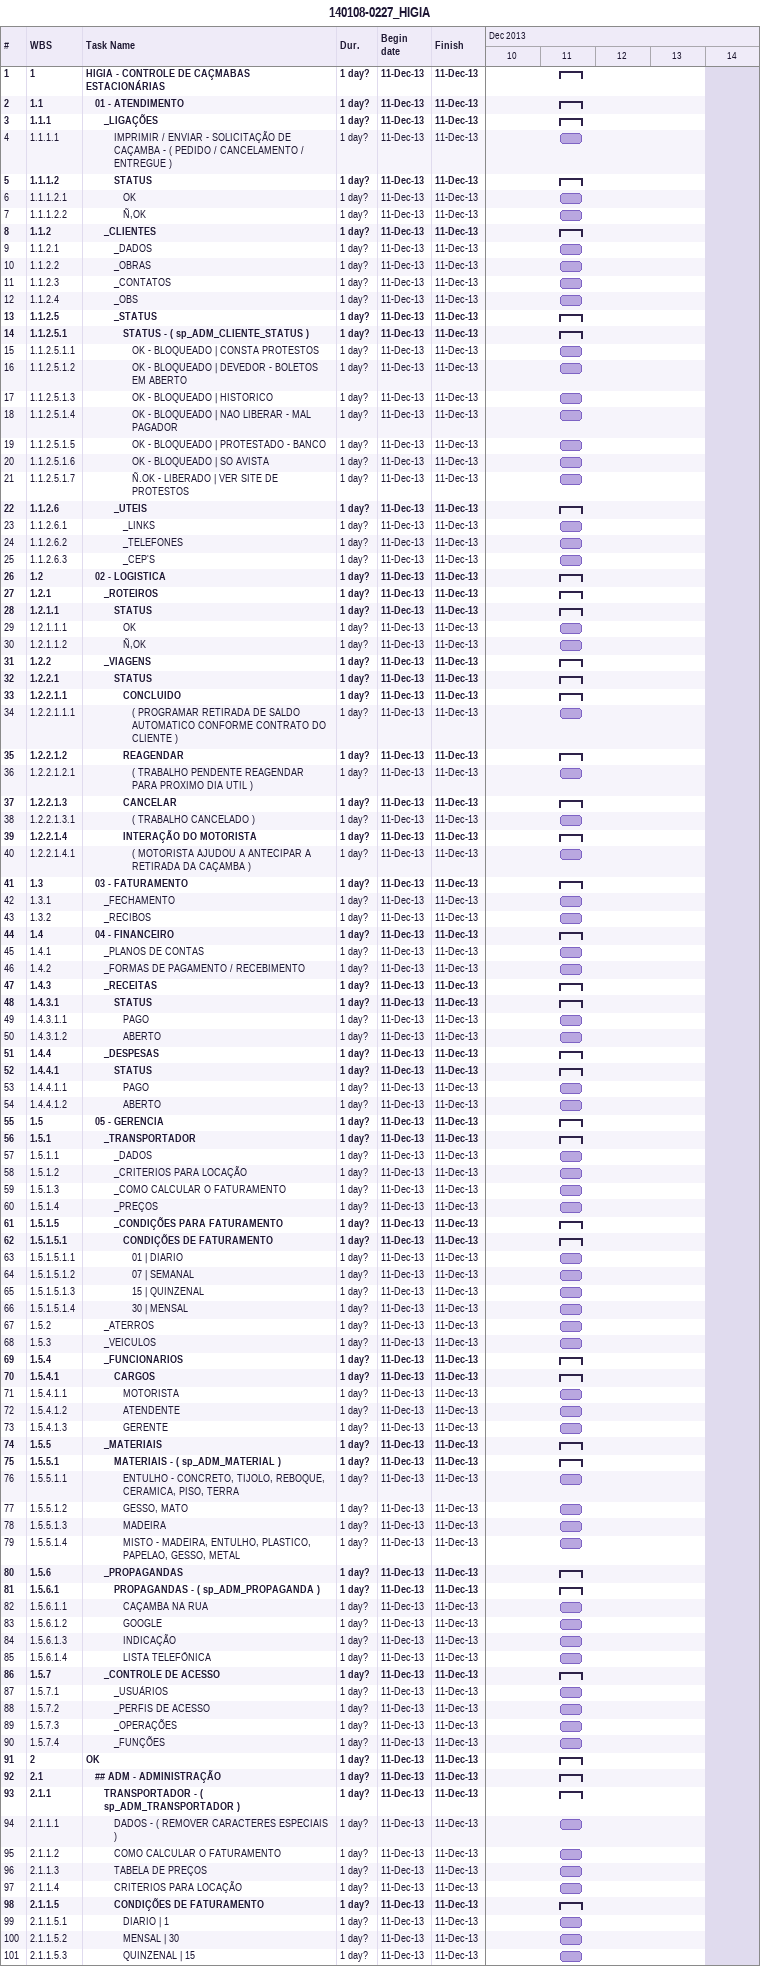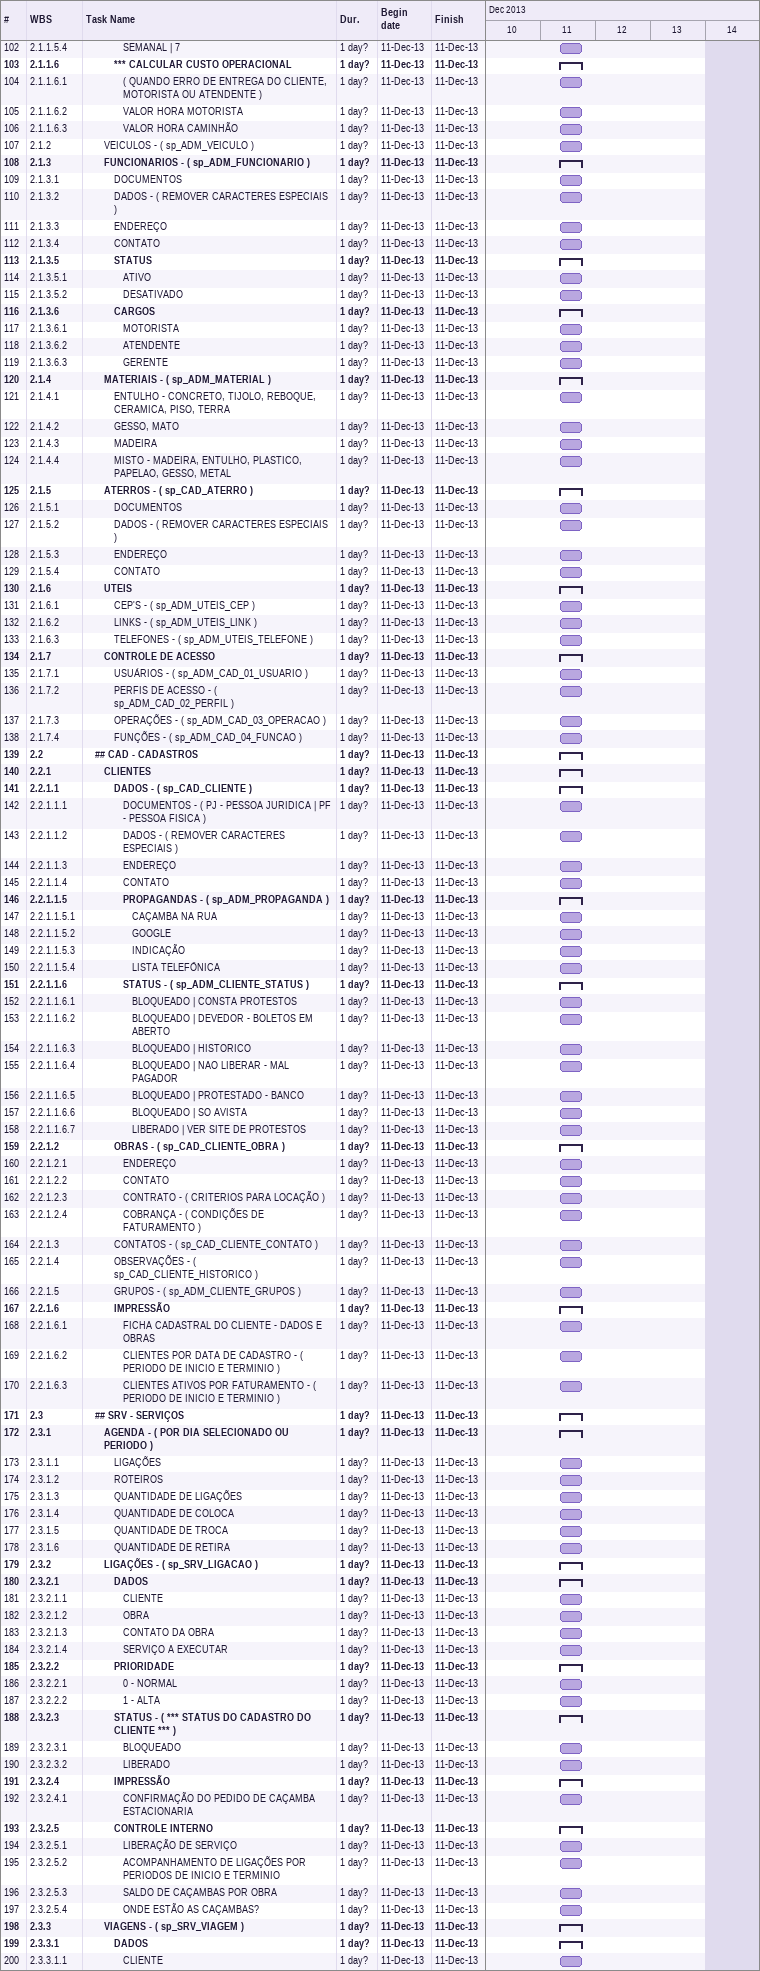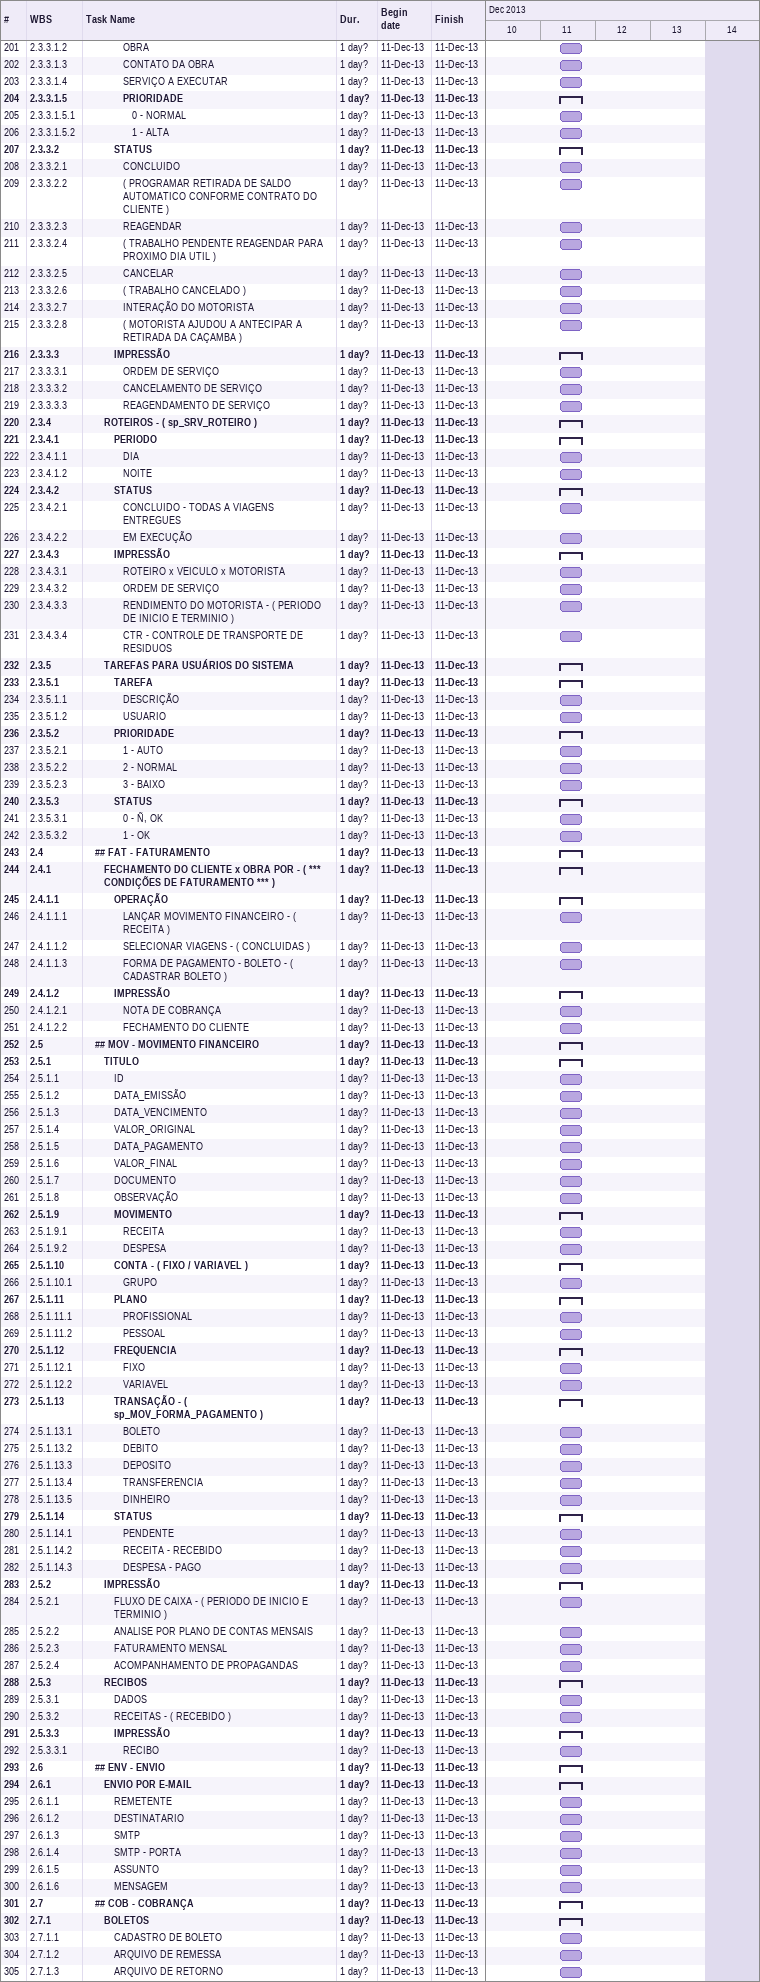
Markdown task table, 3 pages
140108-0227_HIGIA

| ID | WBS | Task | Duration | Start | Finish |
|---|---|---|---|---|---|
| 1 | 1 | **HIGIA - CONTROLE DE CAÇMABAS ESTACIONÁRIAS** | 1d? | 2013-12-11 | 2013-12-11 |
| 2 | 1.1 | **01 - ATENDIMENTO** | 1d? | 2013-12-11 | 2013-12-11 |
| 3 | 1.1.1 | **_LIGAÇÕES** | 1d? | 2013-12-11 | 2013-12-11 |
| 4 | 1.1.1.1 | IMPRIMIR / ENVIAR - SOLICITAÇÃO DE CAÇAMBA - ( PEDIDO / CANCELAMENTO / ENTREGUE ) | 1d? | 2013-12-11 | 2013-12-11 |
| 5 | 1.1.1.2 | **STATUS** | 1d? | 2013-12-11 | 2013-12-11 |
| 6 | 1.1.1.2.1 | OK | 1d? | 2013-12-11 | 2013-12-11 |
| 7 | 1.1.1.2.2 | Ñ,OK | 1d? | 2013-12-11 | 2013-12-11 |
| 8 | 1.1.2 | **_CLIENTES** | 1d? | 2013-12-11 | 2013-12-11 |
| 9 | 1.1.2.1 | _DADOS | 1d? | 2013-12-11 | 2013-12-11 |
| 10 | 1.1.2.2 | _OBRAS | 1d? | 2013-12-11 | 2013-12-11 |
| 11 | 1.1.2.3 | _CONTATOS | 1d? | 2013-12-11 | 2013-12-11 |
| 12 | 1.1.2.4 | _OBS | 1d? | 2013-12-11 | 2013-12-11 |
| 13 | 1.1.2.5 | **_STATUS** | 1d? | 2013-12-11 | 2013-12-11 |
| 14 | 1.1.2.5.1 | **STATUS - ( sp_ADM_CLIENTE_STATUS )** | 1d? | 2013-12-11 | 2013-12-11 |
| 15 | 1.1.2.5.1.1 | OK - BLOQUEADO \| CONSTA PROTESTOS | 1d? | 2013-12-11 | 2013-12-11 |
| 16 | 1.1.2.5.1.2 | OK - BLOQUEADO \| DEVEDOR - BOLETOS EM ABERTO | 1d? | 2013-12-11 | 2013-12-11 |
| 17 | 1.1.2.5.1.3 | OK - BLOQUEADO \| HISTORICO | 1d? | 2013-12-11 | 2013-12-11 |
| 18 | 1.1.2.5.1.4 | OK - BLOQUEADO \| NAO LIBERAR - MAL PAGADOR | 1d? | 2013-12-11 | 2013-12-11 |
| 19 | 1.1.2.5.1.5 | OK - BLOQUEADO \| PROTESTADO - BANCO | 1d? | 2013-12-11 | 2013-12-11 |
| 20 | 1.1.2.5.1.6 | OK - BLOQUEADO \| SO AVISTA | 1d? | 2013-12-11 | 2013-12-11 |
| 21 | 1.1.2.5.1.7 | Ñ.OK - LIBERADO \| VER SITE DE PROTESTOS | 1d? | 2013-12-11 | 2013-12-11 |
| 22 | 1.1.2.6 | **_UTEIS** | 1d? | 2013-12-11 | 2013-12-11 |
| 23 | 1.1.2.6.1 | _LINKS | 1d? | 2013-12-11 | 2013-12-11 |
| 24 | 1.1.2.6.2 | _TELEFONES | 1d? | 2013-12-11 | 2013-12-11 |
| 25 | 1.1.2.6.3 | _CEP'S | 1d? | 2013-12-11 | 2013-12-11 |
| 26 | 1.2 | **02 - LOGISTICA** | 1d? | 2013-12-11 | 2013-12-11 |
| 27 | 1.2.1 | **_ROTEIROS** | 1d? | 2013-12-11 | 2013-12-11 |
| 28 | 1.2.1.1 | **STATUS** | 1d? | 2013-12-11 | 2013-12-11 |
| 29 | 1.2.1.1.1 | OK | 1d? | 2013-12-11 | 2013-12-11 |
| 30 | 1.2.1.1.2 | Ñ,OK | 1d? | 2013-12-11 | 2013-12-11 |
| 31 | 1.2.2 | **_VIAGENS** | 1d? | 2013-12-11 | 2013-12-11 |
| 32 | 1.2.2.1 | **STATUS** | 1d? | 2013-12-11 | 2013-12-11 |
| 33 | 1.2.2.1.1 | **CONCLUIDO** | 1d? | 2013-12-11 | 2013-12-11 |
| 34 | 1.2.2.1.1.1 | ( PROGRAMAR RETIRADA DE SALDO AUTOMATICO CONFORME CONTRATO DO CLIENTE ) | 1d? | 2013-12-11 | 2013-12-11 |
| 35 | 1.2.2.1.2 | **REAGENDAR** | 1d? | 2013-12-11 | 2013-12-11 |
| 36 | 1.2.2.1.2.1 | ( TRABALHO PENDENTE REAGENDAR PARA PROXIMO DIA UTIL ) | 1d? | 2013-12-11 | 2013-12-11 |
| 37 | 1.2.2.1.3 | **CANCELAR** | 1d? | 2013-12-11 | 2013-12-11 |
| 38 | 1.2.2.1.3.1 | ( TRABALHO CANCELADO ) | 1d? | 2013-12-11 | 2013-12-11 |
| 39 | 1.2.2.1.4 | **INTERAÇÃO DO MOTORISTA** | 1d? | 2013-12-11 | 2013-12-11 |
| 40 | 1.2.2.1.4.1 | ( MOTORISTA AJUDOU A ANTECIPAR A RETIRADA DA CAÇAMBA ) | 1d? | 2013-12-11 | 2013-12-11 |
| 41 | 1.3 | **03 - FATURAMENTO** | 1d? | 2013-12-11 | 2013-12-11 |
| 42 | 1.3.1 | _FECHAMENTO | 1d? | 2013-12-11 | 2013-12-11 |
| 43 | 1.3.2 | _RECIBOS | 1d? | 2013-12-11 | 2013-12-11 |
| 44 | 1.4 | **04 - FINANCEIRO** | 1d? | 2013-12-11 | 2013-12-11 |
| 45 | 1.4.1 | _PLANOS DE CONTAS | 1d? | 2013-12-11 | 2013-12-11 |
| 46 | 1.4.2 | _FORMAS DE PAGAMENTO / RECEBIMENTO | 1d? | 2013-12-11 | 2013-12-11 |
| 47 | 1.4.3 | **_RECEITAS** | 1d? | 2013-12-11 | 2013-12-11 |
| 48 | 1.4.3.1 | **STATUS** | 1d? | 2013-12-11 | 2013-12-11 |
| 49 | 1.4.3.1.1 | PAGO | 1d? | 2013-12-11 | 2013-12-11 |
| 50 | 1.4.3.1.2 | ABERTO | 1d? | 2013-12-11 | 2013-12-11 |
| 51 | 1.4.4 | **_DESPESAS** | 1d? | 2013-12-11 | 2013-12-11 |
| 52 | 1.4.4.1 | **STATUS** | 1d? | 2013-12-11 | 2013-12-11 |
| 53 | 1.4.4.1.1 | PAGO | 1d? | 2013-12-11 | 2013-12-11 |
| 54 | 1.4.4.1.2 | ABERTO | 1d? | 2013-12-11 | 2013-12-11 |
| 55 | 1.5 | **05 - GERENCIA** | 1d? | 2013-12-11 | 2013-12-11 |
| 56 | 1.5.1 | **_TRANSPORTADOR** | 1d? | 2013-12-11 | 2013-12-11 |
| 57 | 1.5.1.1 | _DADOS | 1d? | 2013-12-11 | 2013-12-11 |
| 58 | 1.5.1.2 | _CRITERIOS PARA LOCAÇÃO | 1d? | 2013-12-11 | 2013-12-11 |
| 59 | 1.5.1.3 | _COMO CALCULAR O FATURAMENTO | 1d? | 2013-12-11 | 2013-12-11 |
| 60 | 1.5.1.4 | _PREÇOS | 1d? | 2013-12-11 | 2013-12-11 |
| 61 | 1.5.1.5 | **_CONDIÇÕES PARA FATURAMENTO** | 1d? | 2013-12-11 | 2013-12-11 |
| 62 | 1.5.1.5.1 | **CONDIÇÕES DE FATURAMENTO** | 1d? | 2013-12-11 | 2013-12-11 |
| 63 | 1.5.1.5.1.1 | 01 \| DIARIO | 1d? | 2013-12-11 | 2013-12-11 |
| 64 | 1.5.1.5.1.2 | 07 \| SEMANAL | 1d? | 2013-12-11 | 2013-12-11 |
| 65 | 1.5.1.5.1.3 | 15 \| QUINZENAL | 1d? | 2013-12-11 | 2013-12-11 |
| 66 | 1.5.1.5.1.4 | 30 \| MENSAL | 1d? | 2013-12-11 | 2013-12-11 |
| 67 | 1.5.2 | _ATERROS | 1d? | 2013-12-11 | 2013-12-11 |
| 68 | 1.5.3 | _VEICULOS | 1d? | 2013-12-11 | 2013-12-11 |
| 69 | 1.5.4 | **_FUNCIONARIOS** | 1d? | 2013-12-11 | 2013-12-11 |
| 70 | 1.5.4.1 | **CARGOS** | 1d? | 2013-12-11 | 2013-12-11 |
| 71 | 1.5.4.1.1 | MOTORISTA | 1d? | 2013-12-11 | 2013-12-11 |
| 72 | 1.5.4.1.2 | ATENDENTE | 1d? | 2013-12-11 | 2013-12-11 |
| 73 | 1.5.4.1.3 | GERENTE | 1d? | 2013-12-11 | 2013-12-11 |
| 74 | 1.5.5 | **_MATERIAIS** | 1d? | 2013-12-11 | 2013-12-11 |
| 75 | 1.5.5.1 | **MATERIAIS - ( sp_ADM_MATERIAL )** | 1d? | 2013-12-11 | 2013-12-11 |
| 76 | 1.5.5.1.1 | ENTULHO - CONCRETO, TIJOLO, REBOQUE, CERAMICA, PISO, TERRA | 1d? | 2013-12-11 | 2013-12-11 |
| 77 | 1.5.5.1.2 | GESSO, MATO | 1d? | 2013-12-11 | 2013-12-11 |
| 78 | 1.5.5.1.3 | MADEIRA | 1d? | 2013-12-11 | 2013-12-11 |
| 79 | 1.5.5.1.4 | MISTO - MADEIRA, ENTULHO, PLASTICO, PAPELAO, GESSO, METAL | 1d? | 2013-12-11 | 2013-12-11 |
| 80 | 1.5.6 | **_PROPAGANDAS** | 1d? | 2013-12-11 | 2013-12-11 |
| 81 | 1.5.6.1 | **PROPAGANDAS - ( sp_ADM_PROPAGANDA )** | 1d? | 2013-12-11 | 2013-12-11 |
| 82 | 1.5.6.1.1 | CAÇAMBA NA RUA | 1d? | 2013-12-11 | 2013-12-11 |
| 83 | 1.5.6.1.2 | GOOGLE | 1d? | 2013-12-11 | 2013-12-11 |
| 84 | 1.5.6.1.3 | INDICAÇÃO | 1d? | 2013-12-11 | 2013-12-11 |
| 85 | 1.5.6.1.4 | LISTA TELEFÔNICA | 1d? | 2013-12-11 | 2013-12-11 |
| 86 | 1.5.7 | **_CONTROLE DE ACESSO** | 1d? | 2013-12-11 | 2013-12-11 |
| 87 | 1.5.7.1 | _USUÁRIOS | 1d? | 2013-12-11 | 2013-12-11 |
| 88 | 1.5.7.2 | _PERFIS DE ACESSO | 1d? | 2013-12-11 | 2013-12-11 |
| 89 | 1.5.7.3 | _OPERAÇÕES | 1d? | 2013-12-11 | 2013-12-11 |
| 90 | 1.5.7.4 | _FUNÇÕES | 1d? | 2013-12-11 | 2013-12-11 |
| 91 | 2 | **OK** | 1d? | 2013-12-11 | 2013-12-11 |
| 92 | 2.1 | **## ADM - ADMINISTRAÇÃO** | 1d? | 2013-12-11 | 2013-12-11 |
| 93 | 2.1.1 | **TRANSPORTADOR - ( sp_ADM_TRANSPORTADOR )** | 1d? | 2013-12-11 | 2013-12-11 |
| 94 | 2.1.1.1 | DADOS - ( REMOVER CARACTERES ESPECIAIS ) | 1d? | 2013-12-11 | 2013-12-11 |
| 95 | 2.1.1.2 | COMO CALCULAR O FATURAMENTO | 1d? | 2013-12-11 | 2013-12-11 |
| 96 | 2.1.1.3 | TABELA DE PREÇOS | 1d? | 2013-12-11 | 2013-12-11 |
| 97 | 2.1.1.4 | CRITERIOS PARA LOCAÇÃO | 1d? | 2013-12-11 | 2013-12-11 |
| 98 | 2.1.1.5 | **CONDIÇÕES DE FATURAMENTO** | 1d? | 2013-12-11 | 2013-12-11 |
| 99 | 2.1.1.5.1 | DIARIO \| 1 | 1d? | 2013-12-11 | 2013-12-11 |
| 100 | 2.1.1.5.2 | MENSAL \| 30 | 1d? | 2013-12-11 | 2013-12-11 |
| 101 | 2.1.1.5.3 | QUINZENAL \| 15 | 1d? | 2013-12-11 | 2013-12-11 |
| 102 | 2.1.1.5.4 | SEMANAL \| 7 | 1d? | 2013-12-11 | 2013-12-11 |
| 103 | 2.1.1.6 | ***** CALCULAR CUSTO OPERACIONAL** | 1d? | 2013-12-11 | 2013-12-11 |
| 104 | 2.1.1.6.1 | ( QUANDO ERRO DE ENTREGA DO CLIENTE, MOTORISTA OU ATENDENTE ) | 1d? | 2013-12-11 | 2013-12-11 |
| 105 | 2.1.1.6.2 | VALOR HORA MOTORISTA | 1d? | 2013-12-11 | 2013-12-11 |
| 106 | 2.1.1.6.3 | VALOR HORA CAMINHÃO | 1d? | 2013-12-11 | 2013-12-11 |
| 107 | 2.1.2 | VEICULOS - ( sp_ADM_VEICULO ) | 1d? | 2013-12-11 | 2013-12-11 |
| 108 | 2.1.3 | **FUNCIONARIOS - ( sp_ADM_FUNCIONARIO )** | 1d? | 2013-12-11 | 2013-12-11 |
| 109 | 2.1.3.1 | DOCUMENTOS | 1d? | 2013-12-11 | 2013-12-11 |
| 110 | 2.1.3.2 | DADOS - ( REMOVER CARACTERES ESPECIAIS ) | 1d? | 2013-12-11 | 2013-12-11 |
| 111 | 2.1.3.3 | ENDEREÇO | 1d? | 2013-12-11 | 2013-12-11 |
| 112 | 2.1.3.4 | CONTATO | 1d? | 2013-12-11 | 2013-12-11 |
| 113 | 2.1.3.5 | **STATUS** | 1d? | 2013-12-11 | 2013-12-11 |
| 114 | 2.1.3.5.1 | ATIVO | 1d? | 2013-12-11 | 2013-12-11 |
| 115 | 2.1.3.5.2 | DESATIVADO | 1d? | 2013-12-11 | 2013-12-11 |
| 116 | 2.1.3.6 | **CARGOS** | 1d? | 2013-12-11 | 2013-12-11 |
| 117 | 2.1.3.6.1 | MOTORISTA | 1d? | 2013-12-11 | 2013-12-11 |
| 118 | 2.1.3.6.2 | ATENDENTE | 1d? | 2013-12-11 | 2013-12-11 |
| 119 | 2.1.3.6.3 | GERENTE | 1d? | 2013-12-11 | 2013-12-11 |
| 120 | 2.1.4 | **MATERIAIS - ( sp_ADM_MATERIAL )** | 1d? | 2013-12-11 | 2013-12-11 |
| 121 | 2.1.4.1 | ENTULHO - CONCRETO, TIJOLO, REBOQUE, CERAMICA, PISO, TERRA | 1d? | 2013-12-11 | 2013-12-11 |
| 122 | 2.1.4.2 | GESSO, MATO | 1d? | 2013-12-11 | 2013-12-11 |
| 123 | 2.1.4.3 | MADEIRA | 1d? | 2013-12-11 | 2013-12-11 |
| 124 | 2.1.4.4 | MISTO - MADEIRA, ENTULHO, PLASTICO, PAPELAO, GESSO, METAL | 1d? | 2013-12-11 | 2013-12-11 |
| 125 | 2.1.5 | **ATERROS - ( sp_CAD_ATERRO )** | 1d? | 2013-12-11 | 2013-12-11 |
| 126 | 2.1.5.1 | DOCUMENTOS | 1d? | 2013-12-11 | 2013-12-11 |
| 127 | 2.1.5.2 | DADOS - ( REMOVER CARACTERES ESPECIAIS ) | 1d? | 2013-12-11 | 2013-12-11 |
| 128 | 2.1.5.3 | ENDEREÇO | 1d? | 2013-12-11 | 2013-12-11 |
| 129 | 2.1.5.4 | CONTATO | 1d? | 2013-12-11 | 2013-12-11 |
| 130 | 2.1.6 | **UTEIS** | 1d? | 2013-12-11 | 2013-12-11 |
| 131 | 2.1.6.1 | CEP'S - ( sp_ADM_UTEIS_CEP ) | 1d? | 2013-12-11 | 2013-12-11 |
| 132 | 2.1.6.2 | LINKS - ( sp_ADM_UTEIS_LINK ) | 1d? | 2013-12-11 | 2013-12-11 |
| 133 | 2.1.6.3 | TELEFONES - ( sp_ADM_UTEIS_TELEFONE ) | 1d? | 2013-12-11 | 2013-12-11 |
| 134 | 2.1.7 | **CONTROLE DE ACESSO** | 1d? | 2013-12-11 | 2013-12-11 |
| 135 | 2.1.7.1 | USUÁRIOS - ( sp_ADM_CAD_01_USUARIO ) | 1d? | 2013-12-11 | 2013-12-11 |
| 136 | 2.1.7.2 | PERFIS DE ACESSO - ( sp_ADM_CAD_02_PERFIL ) | 1d? | 2013-12-11 | 2013-12-11 |
| 137 | 2.1.7.3 | OPERAÇÕES - ( sp_ADM_CAD_03_OPERACAO ) | 1d? | 2013-12-11 | 2013-12-11 |
| 138 | 2.1.7.4 | FUNÇÕES - ( sp_ADM_CAD_04_FUNCAO ) | 1d? | 2013-12-11 | 2013-12-11 |
| 139 | 2.2 | **## CAD - CADASTROS** | 1d? | 2013-12-11 | 2013-12-11 |
| 140 | 2.2.1 | **CLIENTES** | 1d? | 2013-12-11 | 2013-12-11 |
| 141 | 2.2.1.1 | **DADOS - ( sp_CAD_CLIENTE )** | 1d? | 2013-12-11 | 2013-12-11 |
| 142 | 2.2.1.1.1 | DOCUMENTOS - ( PJ - PESSOA JURIDICA \| PF - PESSOA FISICA ) | 1d? | 2013-12-11 | 2013-12-11 |
| 143 | 2.2.1.1.2 | DADOS - ( REMOVER CARACTERES ESPECIAIS ) | 1d? | 2013-12-11 | 2013-12-11 |
| 144 | 2.2.1.1.3 | ENDEREÇO | 1d? | 2013-12-11 | 2013-12-11 |
| 145 | 2.2.1.1.4 | CONTATO | 1d? | 2013-12-11 | 2013-12-11 |
| 146 | 2.2.1.1.5 | **PROPAGANDAS - ( sp_ADM_PROPAGANDA )** | 1d? | 2013-12-11 | 2013-12-11 |
| 147 | 2.2.1.1.5.1 | CAÇAMBA NA RUA | 1d? | 2013-12-11 | 2013-12-11 |
| 148 | 2.2.1.1.5.2 | GOOGLE | 1d? | 2013-12-11 | 2013-12-11 |
| 149 | 2.2.1.1.5.3 | INDICAÇÃO | 1d? | 2013-12-11 | 2013-12-11 |
| 150 | 2.2.1.1.5.4 | LISTA TELEFÔNICA | 1d? | 2013-12-11 | 2013-12-11 |
| 151 | 2.2.1.1.6 | **STATUS - ( sp_ADM_CLIENTE_STATUS )** | 1d? | 2013-12-11 | 2013-12-11 |
| 152 | 2.2.1.1.6.1 | BLOQUEADO \| CONSTA PROTESTOS | 1d? | 2013-12-11 | 2013-12-11 |
| 153 | 2.2.1.1.6.2 | BLOQUEADO \| DEVEDOR - BOLETOS EM ABERTO | 1d? | 2013-12-11 | 2013-12-11 |
| 154 | 2.2.1.1.6.3 | BLOQUEADO \| HISTORICO | 1d? | 2013-12-11 | 2013-12-11 |
| 155 | 2.2.1.1.6.4 | BLOQUEADO \| NAO LIBERAR - MAL PAGADOR | 1d? | 2013-12-11 | 2013-12-11 |
| 156 | 2.2.1.1.6.5 | BLOQUEADO \| PROTESTADO - BANCO | 1d? | 2013-12-11 | 2013-12-11 |
| 157 | 2.2.1.1.6.6 | BLOQUEADO \| SO AVISTA | 1d? | 2013-12-11 | 2013-12-11 |
| 158 | 2.2.1.1.6.7 | LIBERADO \| VER SITE DE PROTESTOS | 1d? | 2013-12-11 | 2013-12-11 |
| 159 | 2.2.1.2 | **OBRAS - ( sp_CAD_CLIENTE_OBRA )** | 1d? | 2013-12-11 | 2013-12-11 |
| 160 | 2.2.1.2.1 | ENDEREÇO | 1d? | 2013-12-11 | 2013-12-11 |
| 161 | 2.2.1.2.2 | CONTATO | 1d? | 2013-12-11 | 2013-12-11 |
| 162 | 2.2.1.2.3 | CONTRATO - ( CRITERIOS PARA LOCAÇÃO ) | 1d? | 2013-12-11 | 2013-12-11 |
| 163 | 2.2.1.2.4 | COBRANÇA - ( CONDIÇÕES DE FATURAMENTO ) | 1d? | 2013-12-11 | 2013-12-11 |
| 164 | 2.2.1.3 | CONTATOS - ( sp_CAD_CLIENTE_CONTATO ) | 1d? | 2013-12-11 | 2013-12-11 |
| 165 | 2.2.1.4 | OBSERVAÇÕES - ( sp_CAD_CLIENTE_HISTORICO ) | 1d? | 2013-12-11 | 2013-12-11 |
| 166 | 2.2.1.5 | GRUPOS - ( sp_ADM_CLIENTE_GRUPOS ) | 1d? | 2013-12-11 | 2013-12-11 |
| 167 | 2.2.1.6 | **IMPRESSÃO** | 1d? | 2013-12-11 | 2013-12-11 |
| 168 | 2.2.1.6.1 | FICHA CADASTRAL DO CLIENTE - DADOS E OBRAS | 1d? | 2013-12-11 | 2013-12-11 |
| 169 | 2.2.1.6.2 | CLIENTES POR DATA DE CADASTRO - ( PERIODO DE INICIO E TERMINIO ) | 1d? | 2013-12-11 | 2013-12-11 |
| 170 | 2.2.1.6.3 | CLIENTES ATIVOS POR FATURAMENTO - ( PERIODO DE INICIO E TERMINIO ) | 1d? | 2013-12-11 | 2013-12-11 |
| 171 | 2.3 | **## SRV - SERVIÇOS** | 1d? | 2013-12-11 | 2013-12-11 |
| 172 | 2.3.1 | **AGENDA - ( POR DIA SELECIONADO OU PERIODO )** | 1d? | 2013-12-11 | 2013-12-11 |
| 173 | 2.3.1.1 | LIGAÇÕES | 1d? | 2013-12-11 | 2013-12-11 |
| 174 | 2.3.1.2 | ROTEIROS | 1d? | 2013-12-11 | 2013-12-11 |
| 175 | 2.3.1.3 | QUANTIDADE DE LIGAÇÕES | 1d? | 2013-12-11 | 2013-12-11 |
| 176 | 2.3.1.4 | QUANTIDADE DE COLOCA | 1d? | 2013-12-11 | 2013-12-11 |
| 177 | 2.3.1.5 | QUANTIDADE DE TROCA | 1d? | 2013-12-11 | 2013-12-11 |
| 178 | 2.3.1.6 | QUANTIDADE DE RETIRA | 1d? | 2013-12-11 | 2013-12-11 |
| 179 | 2.3.2 | **LIGAÇÕES - ( sp_SRV_LIGACAO )** | 1d? | 2013-12-11 | 2013-12-11 |
| 180 | 2.3.2.1 | **DADOS** | 1d? | 2013-12-11 | 2013-12-11 |
| 181 | 2.3.2.1.1 | CLIENTE | 1d? | 2013-12-11 | 2013-12-11 |
| 182 | 2.3.2.1.2 | OBRA | 1d? | 2013-12-11 | 2013-12-11 |
| 183 | 2.3.2.1.3 | CONTATO DA OBRA | 1d? | 2013-12-11 | 2013-12-11 |
| 184 | 2.3.2.1.4 | SERVIÇO A EXECUTAR | 1d? | 2013-12-11 | 2013-12-11 |
| 185 | 2.3.2.2 | **PRIORIDADE** | 1d? | 2013-12-11 | 2013-12-11 |
| 186 | 2.3.2.2.1 | 0 - NORMAL | 1d? | 2013-12-11 | 2013-12-11 |
| 187 | 2.3.2.2.2 | 1 - ALTA | 1d? | 2013-12-11 | 2013-12-11 |
| 188 | 2.3.2.3 | **STATUS - ( *** STATUS DO CADASTRO DO CLIENTE *** )** | 1d? | 2013-12-11 | 2013-12-11 |
| 189 | 2.3.2.3.1 | BLOQUEADO | 1d? | 2013-12-11 | 2013-12-11 |
| 190 | 2.3.2.3.2 | LIBERADO | 1d? | 2013-12-11 | 2013-12-11 |
| 191 | 2.3.2.4 | **IMPRESSÃO** | 1d? | 2013-12-11 | 2013-12-11 |
| 192 | 2.3.2.4.1 | CONFIRMAÇÃO DO PEDIDO DE CAÇAMBA ESTACIONARIA | 1d? | 2013-12-11 | 2013-12-11 |
| 193 | 2.3.2.5 | **CONTROLE INTERNO** | 1d? | 2013-12-11 | 2013-12-11 |
| 194 | 2.3.2.5.1 | LIBERAÇÃO DE SERVIÇO | 1d? | 2013-12-11 | 2013-12-11 |
| 195 | 2.3.2.5.2 | ACOMPANHAMENTO DE LIGAÇÕES POR PERIODOS DE INICIO E TERMINIO | 1d? | 2013-12-11 | 2013-12-11 |
| 196 | 2.3.2.5.3 | SALDO DE CAÇAMBAS POR OBRA | 1d? | 2013-12-11 | 2013-12-11 |
| 197 | 2.3.2.5.4 | ONDE ESTÃO AS CAÇAMBAS? | 1d? | 2013-12-11 | 2013-12-11 |
| 198 | 2.3.3 | **VIAGENS - ( sp_SRV_VIAGEM )** | 1d? | 2013-12-11 | 2013-12-11 |
| 199 | 2.3.3.1 | **DADOS** | 1d? | 2013-12-11 | 2013-12-11 |
| 200 | 2.3.3.1.1 | CLIENTE | 1d? | 2013-12-11 | 2013-12-11 |
| 201 | 2.3.3.1.2 | OBRA | 1d? | 2013-12-11 | 2013-12-11 |
| 202 | 2.3.3.1.3 | CONTATO DA OBRA | 1d? | 2013-12-11 | 2013-12-11 |
| 203 | 2.3.3.1.4 | SERVIÇO A EXECUTAR | 1d? | 2013-12-11 | 2013-12-11 |
| 204 | 2.3.3.1.5 | **PRIORIDADE** | 1d? | 2013-12-11 | 2013-12-11 |
| 205 | 2.3.3.1.5.1 | 0 - NORMAL | 1d? | 2013-12-11 | 2013-12-11 |
| 206 | 2.3.3.1.5.2 | 1 - ALTA | 1d? | 2013-12-11 | 2013-12-11 |
| 207 | 2.3.3.2 | **STATUS** | 1d? | 2013-12-11 | 2013-12-11 |
| 208 | 2.3.3.2.1 | CONCLUIDO | 1d? | 2013-12-11 | 2013-12-11 |
| 209 | 2.3.3.2.2 | ( PROGRAMAR RETIRADA DE SALDO AUTOMATICO CONFORME CONTRATO DO CLIENTE ) | 1d? | 2013-12-11 | 2013-12-11 |
| 210 | 2.3.3.2.3 | REAGENDAR | 1d? | 2013-12-11 | 2013-12-11 |
| 211 | 2.3.3.2.4 | ( TRABALHO PENDENTE REAGENDAR PARA PROXIMO DIA UTIL ) | 1d? | 2013-12-11 | 2013-12-11 |
| 212 | 2.3.3.2.5 | CANCELAR | 1d? | 2013-12-11 | 2013-12-11 |
| 213 | 2.3.3.2.6 | ( TRABALHO CANCELADO ) | 1d? | 2013-12-11 | 2013-12-11 |
| 214 | 2.3.3.2.7 | INTERAÇÃO DO MOTORISTA | 1d? | 2013-12-11 | 2013-12-11 |
| 215 | 2.3.3.2.8 | ( MOTORISTA AJUDOU A ANTECIPAR A RETIRADA DA CAÇAMBA ) | 1d? | 2013-12-11 | 2013-12-11 |
| 216 | 2.3.3.3 | **IMPRESSÃO** | 1d? | 2013-12-11 | 2013-12-11 |
| 217 | 2.3.3.3.1 | ORDEM DE SERVIÇO | 1d? | 2013-12-11 | 2013-12-11 |
| 218 | 2.3.3.3.2 | CANCELAMENTO DE SERVIÇO | 1d? | 2013-12-11 | 2013-12-11 |
| 219 | 2.3.3.3.3 | REAGENDAMENTO DE SERVIÇO | 1d? | 2013-12-11 | 2013-12-11 |
| 220 | 2.3.4 | **ROTEIROS - ( sp_SRV_ROTEIRO )** | 1d? | 2013-12-11 | 2013-12-11 |
| 221 | 2.3.4.1 | **PERIODO** | 1d? | 2013-12-11 | 2013-12-11 |
| 222 | 2.3.4.1.1 | DIA | 1d? | 2013-12-11 | 2013-12-11 |
| 223 | 2.3.4.1.2 | NOITE | 1d? | 2013-12-11 | 2013-12-11 |
| 224 | 2.3.4.2 | **STATUS** | 1d? | 2013-12-11 | 2013-12-11 |
| 225 | 2.3.4.2.1 | CONCLUIDO - TODAS A VIAGENS ENTREGUES | 1d? | 2013-12-11 | 2013-12-11 |
| 226 | 2.3.4.2.2 | EM EXECUÇÃO | 1d? | 2013-12-11 | 2013-12-11 |
| 227 | 2.3.4.3 | **IMPRESSÃO** | 1d? | 2013-12-11 | 2013-12-11 |
| 228 | 2.3.4.3.1 | ROTEIRO x VEICULO x MOTORISTA | 1d? | 2013-12-11 | 2013-12-11 |
| 229 | 2.3.4.3.2 | ORDEM DE SERVIÇO | 1d? | 2013-12-11 | 2013-12-11 |
| 230 | 2.3.4.3.3 | RENDIMENTO DO MOTORISTA - ( PERIODO DE INICIO E TERMINIO ) | 1d? | 2013-12-11 | 2013-12-11 |
| 231 | 2.3.4.3.4 | CTR - CONTROLE DE TRANSPORTE DE RESIDUOS | 1d? | 2013-12-11 | 2013-12-11 |
| 232 | 2.3.5 | **TAREFAS PARA USUÁRIOS DO SISTEMA** | 1d? | 2013-12-11 | 2013-12-11 |
| 233 | 2.3.5.1 | **TAREFA** | 1d? | 2013-12-11 | 2013-12-11 |
| 234 | 2.3.5.1.1 | DESCRIÇÃO | 1d? | 2013-12-11 | 2013-12-11 |
| 235 | 2.3.5.1.2 | USUARIO | 1d? | 2013-12-11 | 2013-12-11 |
| 236 | 2.3.5.2 | **PRIORIDADE** | 1d? | 2013-12-11 | 2013-12-11 |
| 237 | 2.3.5.2.1 | 1 - AUTO | 1d? | 2013-12-11 | 2013-12-11 |
| 238 | 2.3.5.2.2 | 2 - NORMAL | 1d? | 2013-12-11 | 2013-12-11 |
| 239 | 2.3.5.2.3 | 3 - BAIXO | 1d? | 2013-12-11 | 2013-12-11 |
| 240 | 2.3.5.3 | **STATUS** | 1d? | 2013-12-11 | 2013-12-11 |
| 241 | 2.3.5.3.1 | 0 - Ñ, OK | 1d? | 2013-12-11 | 2013-12-11 |
| 242 | 2.3.5.3.2 | 1 - OK | 1d? | 2013-12-11 | 2013-12-11 |
| 243 | 2.4 | **## FAT - FATURAMENTO** | 1d? | 2013-12-11 | 2013-12-11 |
| 244 | 2.4.1 | **FECHAMENTO DO CLIENTE x OBRA POR - ( *** CONDIÇÕES DE FATURAMENTO *** )** | 1d? | 2013-12-11 | 2013-12-11 |
| 245 | 2.4.1.1 | **OPERAÇÃO** | 1d? | 2013-12-11 | 2013-12-11 |
| 246 | 2.4.1.1.1 | LANÇAR MOVIMENTO FINANCEIRO - ( RECEITA ) | 1d? | 2013-12-11 | 2013-12-11 |
| 247 | 2.4.1.1.2 | SELECIONAR VIAGENS - ( CONCLUIDAS ) | 1d? | 2013-12-11 | 2013-12-11 |
| 248 | 2.4.1.1.3 | FORMA DE PAGAMENTO - BOLETO - ( CADASTRAR BOLETO ) | 1d? | 2013-12-11 | 2013-12-11 |
| 249 | 2.4.1.2 | **IMPRESSÃO** | 1d? | 2013-12-11 | 2013-12-11 |
| 250 | 2.4.1.2.1 | NOTA DE COBRANÇA | 1d? | 2013-12-11 | 2013-12-11 |
| 251 | 2.4.1.2.2 | FECHAMENTO DO CLIENTE | 1d? | 2013-12-11 | 2013-12-11 |
| 252 | 2.5 | **## MOV - MOVIMENTO FINANCEIRO** | 1d? | 2013-12-11 | 2013-12-11 |
| 253 | 2.5.1 | **TITULO** | 1d? | 2013-12-11 | 2013-12-11 |
| 254 | 2.5.1.1 | ID | 1d? | 2013-12-11 | 2013-12-11 |
| 255 | 2.5.1.2 | DATA_EMISSÃO | 1d? | 2013-12-11 | 2013-12-11 |
| 256 | 2.5.1.3 | DATA_VENCIMENTO | 1d? | 2013-12-11 | 2013-12-11 |
| 257 | 2.5.1.4 | VALOR_ORIGINAL | 1d? | 2013-12-11 | 2013-12-11 |
| 258 | 2.5.1.5 | DATA_PAGAMENTO | 1d? | 2013-12-11 | 2013-12-11 |
| 259 | 2.5.1.6 | VALOR_FINAL | 1d? | 2013-12-11 | 2013-12-11 |
| 260 | 2.5.1.7 | DOCUMENTO | 1d? | 2013-12-11 | 2013-12-11 |
| 261 | 2.5.1.8 | OBSERVAÇÃO | 1d? | 2013-12-11 | 2013-12-11 |
| 262 | 2.5.1.9 | **MOVIMENTO** | 1d? | 2013-12-11 | 2013-12-11 |
| 263 | 2.5.1.9.1 | RECEITA | 1d? | 2013-12-11 | 2013-12-11 |
| 264 | 2.5.1.9.2 | DESPESA | 1d? | 2013-12-11 | 2013-12-11 |
| 265 | 2.5.1.10 | **CONTA - ( FIXO / VARIAVEL )** | 1d? | 2013-12-11 | 2013-12-11 |
| 266 | 2.5.1.10.1 | GRUPO | 1d? | 2013-12-11 | 2013-12-11 |
| 267 | 2.5.1.11 | **PLANO** | 1d? | 2013-12-11 | 2013-12-11 |
| 268 | 2.5.1.11.1 | PROFISSIONAL | 1d? | 2013-12-11 | 2013-12-11 |
| 269 | 2.5.1.11.2 | PESSOAL | 1d? | 2013-12-11 | 2013-12-11 |
| 270 | 2.5.1.12 | **FREQUENCIA** | 1d? | 2013-12-11 | 2013-12-11 |
| 271 | 2.5.1.12.1 | FIXO | 1d? | 2013-12-11 | 2013-12-11 |
| 272 | 2.5.1.12.2 | VARIAVEL | 1d? | 2013-12-11 | 2013-12-11 |
| 273 | 2.5.1.13 | **TRANSAÇÃO - ( sp_MOV_FORMA_PAGAMENTO )** | 1d? | 2013-12-11 | 2013-12-11 |
| 274 | 2.5.1.13.1 | BOLETO | 1d? | 2013-12-11 | 2013-12-11 |
| 275 | 2.5.1.13.2 | DEBITO | 1d? | 2013-12-11 | 2013-12-11 |
| 276 | 2.5.1.13.3 | DEPOSITO | 1d? | 2013-12-11 | 2013-12-11 |
| 277 | 2.5.1.13.4 | TRANSFERENCIA | 1d? | 2013-12-11 | 2013-12-11 |
| 278 | 2.5.1.13.5 | DINHEIRO | 1d? | 2013-12-11 | 2013-12-11 |
| 279 | 2.5.1.14 | **STATUS** | 1d? | 2013-12-11 | 2013-12-11 |
| 280 | 2.5.1.14.1 | PENDENTE | 1d? | 2013-12-11 | 2013-12-11 |
| 281 | 2.5.1.14.2 | RECEITA - RECEBIDO | 1d? | 2013-12-11 | 2013-12-11 |
| 282 | 2.5.1.14.3 | DESPESA - PAGO | 1d? | 2013-12-11 | 2013-12-11 |
| 283 | 2.5.2 | **IMPRESSÃO** | 1d? | 2013-12-11 | 2013-12-11 |
| 284 | 2.5.2.1 | FLUXO DE CAIXA - ( PERIODO DE INICIO E TERMINIO ) | 1d? | 2013-12-11 | 2013-12-11 |
| 285 | 2.5.2.2 | ANALISE POR PLANO DE CONTAS MENSAIS | 1d? | 2013-12-11 | 2013-12-11 |
| 286 | 2.5.2.3 | FATURAMENTO MENSAL | 1d? | 2013-12-11 | 2013-12-11 |
| 287 | 2.5.2.4 | ACOMPANHAMENTO DE PROPAGANDAS | 1d? | 2013-12-11 | 2013-12-11 |
| 288 | 2.5.3 | **RECIBOS** | 1d? | 2013-12-11 | 2013-12-11 |
| 289 | 2.5.3.1 | DADOS | 1d? | 2013-12-11 | 2013-12-11 |
| 290 | 2.5.3.2 | RECEITAS - ( RECEBIDO ) | 1d? | 2013-12-11 | 2013-12-11 |
| 291 | 2.5.3.3 | **IMPRESSÃO** | 1d? | 2013-12-11 | 2013-12-11 |
| 292 | 2.5.3.3.1 | RECIBO | 1d? | 2013-12-11 | 2013-12-11 |
| 293 | 2.6 | **## ENV - ENVIO** | 1d? | 2013-12-11 | 2013-12-11 |
| 294 | 2.6.1 | **ENVIO POR E-MAIL** | 1d? | 2013-12-11 | 2013-12-11 |
| 295 | 2.6.1.1 | REMETENTE | 1d? | 2013-12-11 | 2013-12-11 |
| 296 | 2.6.1.2 | DESTINATARIO | 1d? | 2013-12-11 | 2013-12-11 |
| 297 | 2.6.1.3 | SMTP | 1d? | 2013-12-11 | 2013-12-11 |
| 298 | 2.6.1.4 | SMTP - PORTA | 1d? | 2013-12-11 | 2013-12-11 |
| 299 | 2.6.1.5 | ASSUNTO | 1d? | 2013-12-11 | 2013-12-11 |
| 300 | 2.6.1.6 | MENSAGEM | 1d? | 2013-12-11 | 2013-12-11 |
| 301 | 2.7 | **## COB - COBRANÇA** | 1d? | 2013-12-11 | 2013-12-11 |
| 302 | 2.7.1 | **BOLETOS** | 1d? | 2013-12-11 | 2013-12-11 |
| 303 | 2.7.1.1 | CADASTRO DE BOLETO | 1d? | 2013-12-11 | 2013-12-11 |
| 304 | 2.7.1.2 | ARQUIVO DE REMESSA | 1d? | 2013-12-11 | 2013-12-11 |
| 305 | 2.7.1.3 | ARQUIVO DE RETORNO | 1d? | 2013-12-11 | 2013-12-11 |
